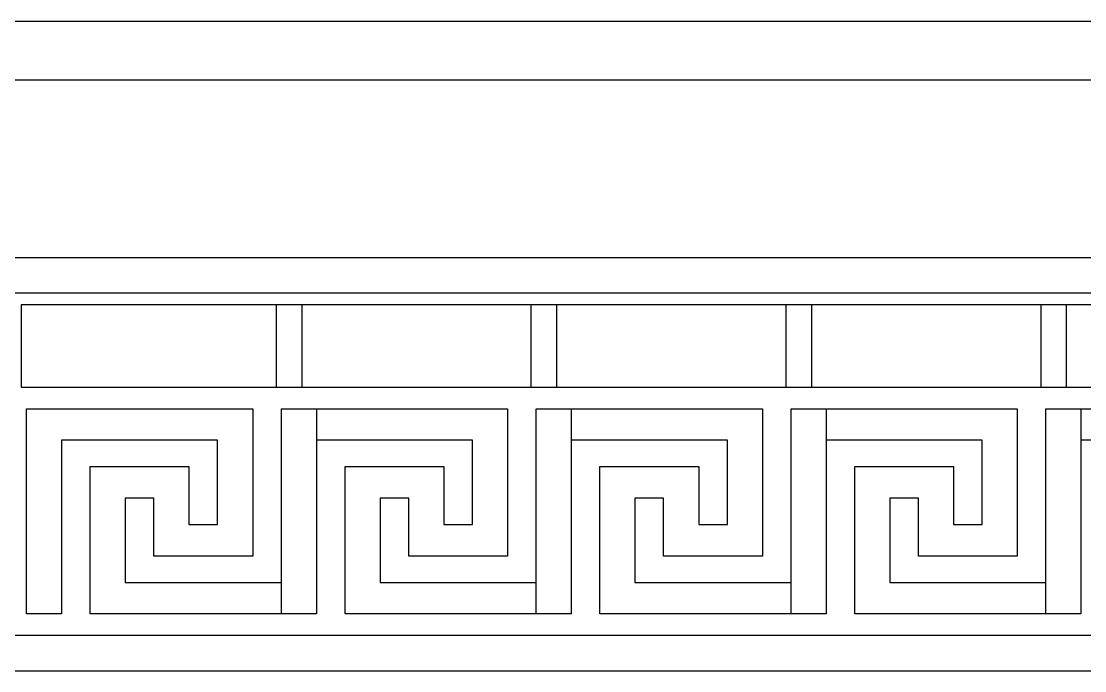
# Model space of a CAD drawing. Extents: x 1188826 to 1909461, y 608442 to 1651179.
# Drawn here: x 1664889 to 1665789, y 1033713 to 1034263 of the extents above; entities that cross this region are included whole.
import ezdxf

# ---------------------------------------------------------------- set-up
doc = ezdxf.new("R2010")
doc.units = 0
doc.header["$LTSCALE"] = 1000
doc.header["$MEASUREMENT"] = 0
doc.linetypes.add('ACAD_ISO10W100', pattern=[18.5, 12, -3, 0.5, -3])
doc.linetypes.add('DOTE', pattern=[2.42, 2, -0.2, 0.02, -0.2])
doc.layers.add('DOTE', color=19, linetype='DOTE', lineweight=9)
doc.layers.add('立面线', color=40, linetype='Continuous')

msp = doc.modelspace()

# ---------------------------------------------------------------- linework, layer by layer
at = {"layer": 'DOTE', "linetype": 'ACAD_ISO10W100', "ltscale": 100}
msp.add_line((1678232.76, 1034263.42), (1651532.77, 1034263.42), dxfattribs=at)
at = {"layer": '立面线'}
for p, q in [((1652331.47, 1034263.42), (1677432.81, 1034263.42)), ((1671834.39, 1034213.42), (1657933.48, 1034213.42)), ((1659033.67, 1034063.42), (1670733.66, 1034063.42)), ((1659063.67, 1034033.42), (1670703.66, 1034033.42)), ((1664888.64, 1034023.42), (1664888.64, 1033953.42)), ((1670703.66, 1034023.42), (1664888.64, 1034023.42)), ((1665104.48, 1034023.42), (1665104.48, 1033953.42)), ((1665126.48, 1033953.42), (1665126.48, 1034023.42)), ((1665320.31, 1034023.42), (1665320.31, 1033953.42)), ((1665342.31, 1033953.42), (1665342.31, 1034023.42)), ((1665536.15, 1034023.42), (1665536.15, 1033953.42)), ((1665558.15, 1033953.42), (1665558.15, 1034023.42)), ((1665751.99, 1034023.42), (1665751.99, 1033953.42)), ((1665773.99, 1033953.42), (1665773.99, 1034023.42)), ((1664888.64, 1033953.42), (1670681.57, 1033953.42)), ((1664893.07, 1033761.57), (1664893.07, 1033935.27)), ((1664893.07, 1033935.27), (1665084.64, 1033935.27)), ((1665084.64, 1033935.27), (1665084.64, 1033810.57)), ((1665108.91, 1033761.57), (1665108.91, 1033935.27)), ((1665108.91, 1033935.27), (1665300.47, 1033935.27)), ((1665138.59, 1033935.27), (1665138.59, 1033761.57)), ((1665300.47, 1033935.27), (1665300.47, 1033810.57)), ((1665324.74, 1033761.57), (1665324.74, 1033935.27)), ((1665324.74, 1033935.27), (1665516.31, 1033935.27)), ((1665354.43, 1033935.27), (1665354.43, 1033761.57)), ((1665516.31, 1033935.27), (1665516.31, 1033810.57)), ((1665540.58, 1033761.57), (1665540.58, 1033935.27)), ((1665540.58, 1033935.27), (1665732.14, 1033935.27)), ((1665570.27, 1033935.27), (1665570.27, 1033761.57)), ((1665732.14, 1033935.27), (1665732.14, 1033810.57)), ((1665756.41, 1033761.57), (1665756.41, 1033935.27)), ((1665756.41, 1033935.27), (1665947.98, 1033935.27)), ((1665786.1, 1033935.27), (1665786.1, 1033761.57)), ((1665054.95, 1033908.57), (1664922.76, 1033908.57)), ((1664922.76, 1033908.57), (1664922.76, 1033761.57)), ((1665054.95, 1033837.27), (1665054.95, 1033908.57)), ((1665270.78, 1033908.57), (1665138.59, 1033908.57)), ((1665270.78, 1033837.27), (1665270.78, 1033908.57)), ((1665486.62, 1033908.57), (1665354.43, 1033908.57)), ((1665486.62, 1033837.27), (1665486.62, 1033908.57)), ((1665702.45, 1033908.57), (1665570.27, 1033908.57)), ((1665702.45, 1033837.27), (1665702.45, 1033908.57)), ((1665918.29, 1033908.57), (1665786.1, 1033908.57)), ((1664947.03, 1033761.57), (1664947.03, 1033886.27)), ((1664947.03, 1033886.27), (1665030.68, 1033886.27)), ((1665030.68, 1033886.27), (1665030.68, 1033837.27)), ((1665162.86, 1033761.57), (1665162.86, 1033886.27)), ((1665162.86, 1033886.27), (1665246.51, 1033886.27)), ((1665246.51, 1033886.27), (1665246.51, 1033837.27)), ((1665378.7, 1033761.57), (1665378.7, 1033886.27)), ((1665378.7, 1033886.27), (1665462.35, 1033886.27)), ((1665462.35, 1033886.27), (1665462.35, 1033837.27)), ((1665594.54, 1033761.57), (1665594.54, 1033886.27)), ((1665594.54, 1033886.27), (1665678.18, 1033886.27)), ((1665678.18, 1033886.27), (1665678.18, 1033837.27)), ((1665000.99, 1033859.57), (1664976.72, 1033859.57)), ((1664976.72, 1033859.57), (1664976.72, 1033788.27)), ((1665000.99, 1033810.57), (1665000.99, 1033859.57)), ((1665216.82, 1033859.57), (1665192.55, 1033859.57)), ((1665192.55, 1033859.57), (1665192.55, 1033788.27)), ((1665216.82, 1033810.57), (1665216.82, 1033859.57)), ((1665432.66, 1033859.57), (1665408.39, 1033859.57)), ((1665408.39, 1033859.57), (1665408.39, 1033788.27)), ((1665432.66, 1033810.57), (1665432.66, 1033859.57)), ((1665648.5, 1033859.57), (1665624.22, 1033859.57)), ((1665624.22, 1033859.57), (1665624.22, 1033788.27)), ((1665648.5, 1033810.57), (1665648.5, 1033859.57)), ((1665030.68, 1033837.27), (1665054.95, 1033837.27)), ((1665246.51, 1033837.27), (1665270.78, 1033837.27)), ((1665462.35, 1033837.27), (1665486.62, 1033837.27)), ((1665678.18, 1033837.27), (1665702.45, 1033837.27)), ((1665084.64, 1033810.57), (1665000.99, 1033810.57)), ((1665300.47, 1033810.57), (1665216.82, 1033810.57)), ((1665516.31, 1033810.57), (1665432.66, 1033810.57)), ((1665732.14, 1033810.57), (1665648.5, 1033810.57)), ((1664976.72, 1033788.27), (1665108.9, 1033788.27)), ((1665192.55, 1033788.27), (1665324.74, 1033788.27)), ((1665408.39, 1033788.27), (1665540.58, 1033788.27)), ((1665624.22, 1033788.27), (1665756.41, 1033788.27)), ((1664922.76, 1033761.57), (1664893.07, 1033761.57)), ((1665138.59, 1033761.57), (1664947.03, 1033761.57)), ((1665354.43, 1033761.57), (1665162.86, 1033761.57)), ((1665570.27, 1033761.57), (1665378.7, 1033761.57)), ((1665786.1, 1033761.57), (1665594.54, 1033761.57)), ((1659320.33, 1033743.42), (1670446.98, 1033743.42)), ((1659383.67, 1033713.42), (1670383.66, 1033713.42))]:
    msp.add_line(p, q, dxfattribs=at)

doc.saveas('drawing.dxf')
